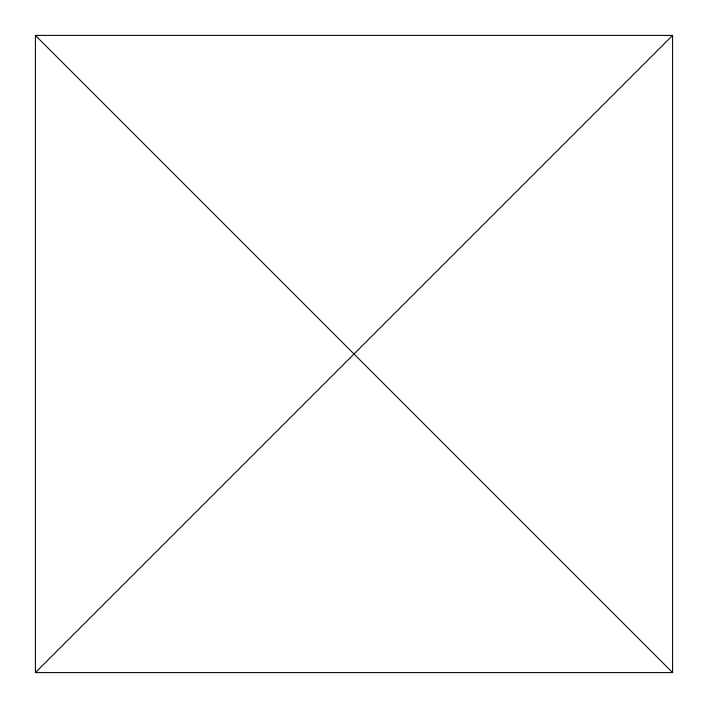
<?xml version="1.0" encoding="UTF-8"?>
<svg xmlns="http://www.w3.org/2000/svg" width="708" height="708" viewBox="0 0 708 708"><rect width="100%" height="100%" fill="white"/><g stroke="black" fill="none" stroke-linecap="round" stroke-linejoin="round"><path stroke-width="1.06" d="M35.4 672.6L672.6 35.4L672.6 672.6L35.4 672.6L35.4 35.4L672.6 35.4M35.4 35.4L672.6 672.6"/></g></svg>
